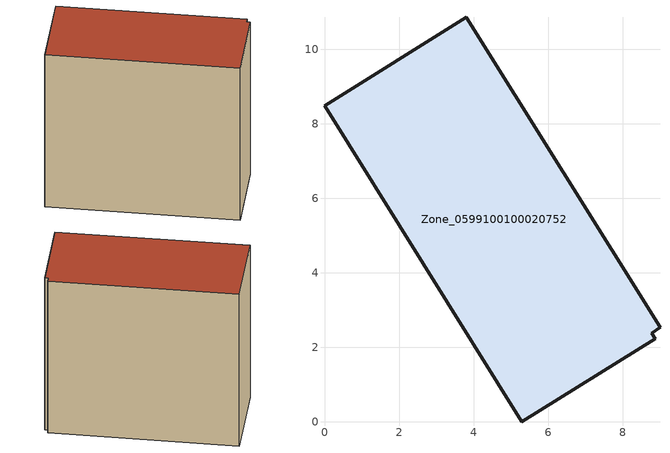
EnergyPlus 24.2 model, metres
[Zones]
Zone_0599100100020752
 floor ground (C_G): 9,2.53 8.78,2.38 8.87,2.23 5.29,0 0,8.48 3.81,10.86 z0
 wall outside (C_F): 9,2.53 3.81,10.86 0,8.48 5.29,0 8.87,2.23 8.78,2.38 9,2.53 z0:9.3
 roof outside (C_R): 8.78,2.38 9,2.53 3.81,10.86 0,8.48 5.29,0 8.87,2.23 z9.3
[BUILDING]
Pand.0599100100020752: North Axis=0; Terrain=City; Loads Convergence Tolerance Value=0.04; Temperature Convergence Tolerance Value=0.4; Solar Distribution=FullExterior; Maximum Number of Warmup Days=25; Minimum Number of Warmup Days=1
[Site:Location]
Rotterdam.The.Hague.AP_ZH_NLD Design_Conditions: Latitude=51.96; Longitude=4.45; Time Zone=1; Elevation=-4.5
[SITE:GROUNDTEMPERATURE:BUILDINGSURFACE]
18, 18, 18, 18, 18, 18, 18, 18, 18, 18, 18, 18
[MATERIAL] Thermal Absorptance=0.9; Solar Absorptance=0.7; Visible Absorptance=0.7
Name | Roughness | Thickness | Conductivity | Density | Specific Heat
G.TI.2015-2018 | MediumSmooth | 0.15 | 0.0428571 | 540 | 1210
F.TI.2015-2018 | Rough | 0.3 | 0.0666667 | 1920 | 840
R.TI.2015-2018 | MediumRough | 0.2 | 0.0333333 | 1500 | 1000
[CONSTRUCTION]
C_G: G.TI.2015-2018
C_F: F.TI.2015-2018
C_R: R.TI.2015-2018
[ZONE]
Zone_0599100100020752: Type=1; Multiplier=1; Ceiling Height=Autocalculate; Volume=Autocalculate; Floor Area=autocalculate; Part of Total Floor Area=Yes
[ZONEINFILTRATION:DESIGNFLOWRATE]
Infil_Zone_0599100100020752: Zone or ZoneList or Space or SpaceList=Zone_0599100100020752; Schedule=AlwaysOn; Design Flow Rate Calculation Method=Flow/Area; Flow Rate per Floor Area=0.0015; Constant Term Coefficient=1; Temperature Term Coefficient=0; Velocity Term Coefficient=0; Velocity Squared Term Coefficient=0
[HVACTEMPLATE:ZONE:IDEALLOADSAIRSYSTEM]
Zone_0599100100020752: Maximum Heating Supply Air Temperature=50; Minimum Cooling Supply Air Temperature=13; Maximum Heating Supply Air Humidity Ratio=0.0156; Minimum Cooling Supply Air Humidity Ratio=0.0077; Heating Limit=NoLimit; Cooling Limit=NoLimit; Dehumidification Control Type=ConstantSensibleHeatRatio; Cooling Sensible Heat Ratio=0.7; Dehumidification Setpoint=60; Humidification Control Type=None; Humidification Setpoint=30; Outdoor Air Method=None; Outdoor Air Flow Rate per Person=0.00944; Outdoor Air Flow Rate per Zone Floor Area=0; Outdoor Air Flow Rate per Zone=0; Demand Controlled Ventilation Type=None; Outdoor Air Economizer Type=NoEconomizer; Heat Recovery Type=None; Sensible Heat Recovery Effectiveness=0.7; Latent Heat Recovery Effectiveness=0.65
[ZONECONTROL:THERMOSTAT]
ThermostatControl_Zone_0599100100020752: Zone or ZoneList=Zone_0599100100020752; Control Type Schedule=DualSetpointControlType; Control 1=Thermostat_Zone_0599100100020752; Temperature Difference Between Cutout And Setpoint=0
[THERMOSTATSETPOINT:DUALSETPOINT]
Thermostat_Zone_0599100100020752: Heating Setpoint Temperature Schedule=HeatingSetpoint_Zone_0599100100020752; Cooling Setpoint Temperature Schedule=CoolingSetpoint_Zone_0599100100020752
[SCHEDULE:COMPACT]
HeatingSetpoint_Zone_0599100100020752: Through: 12/31, For: AllDays, Until: 24:00, 21
CoolingSetpoint_Zone_0599100100020752: Through: 12/31, For: AllDays, Until: 24:00, 24
DualSetpointControlType: Through: 12/31, For: AllDays, Until: 24:00, 4
AlwaysOn: Through: 12/31, For: AllDays, Until: 24:00, 1
